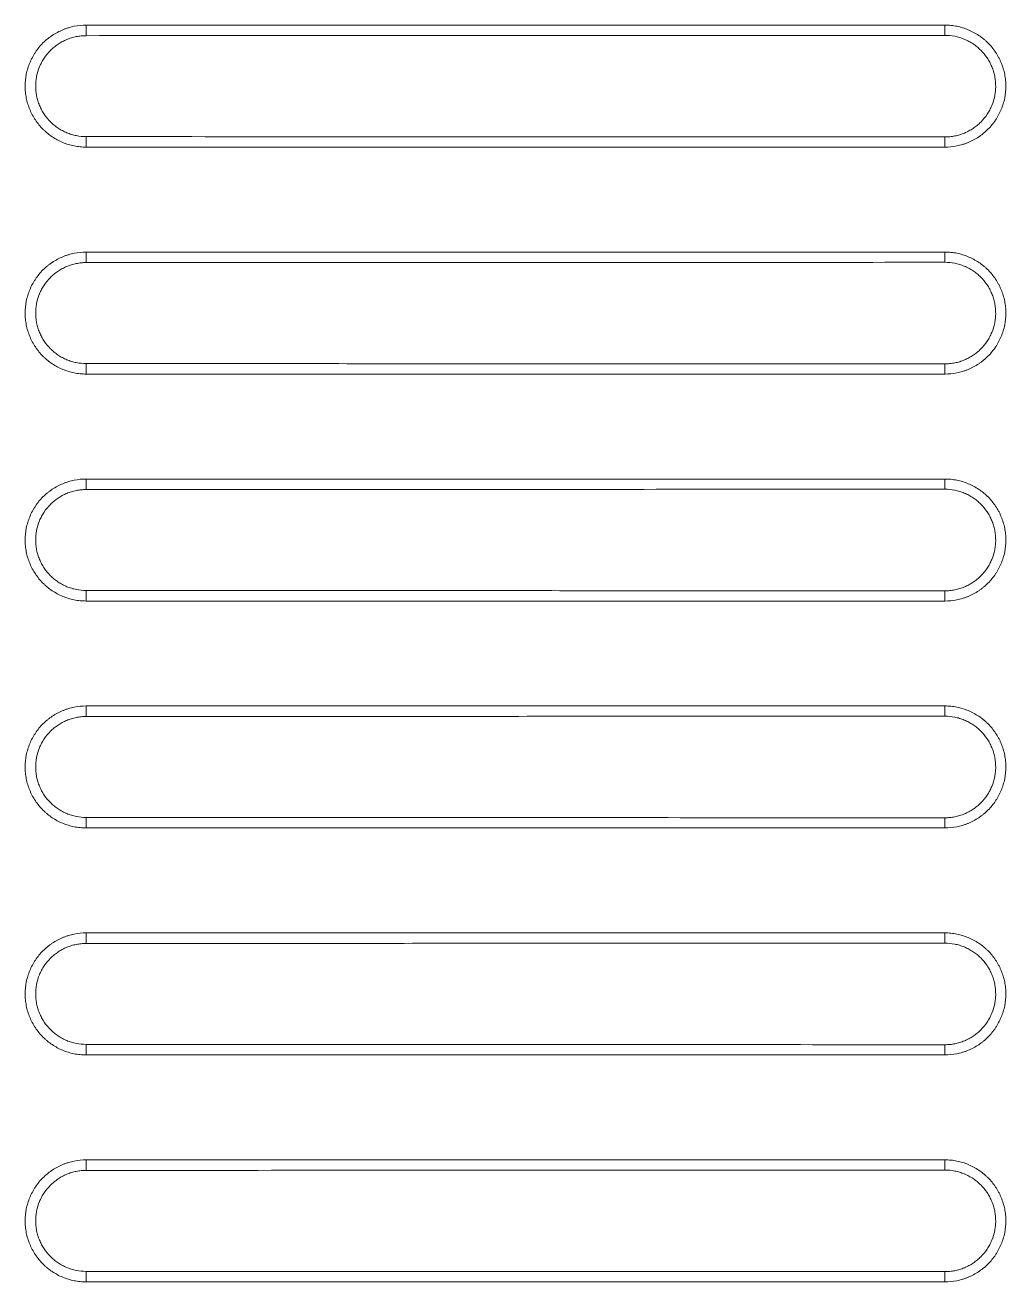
# Model space of a CAD drawing. Header units: millimetres. Extents: x -195 to 1349, y 148 to 750.
# Drawn here: x 928.65 to 948.1, y 363.53 to 388.44 of the extents above; entities that cross this region are included whole.
import ezdxf

# ---------------------------------------------------------------- set-up
doc = ezdxf.new("R2010")
doc.units = ezdxf.units.MM
doc.layers.add('4', color=7, linetype='CONTINUOUS', true_color=0xffffff)

msp = doc.modelspace()

# ---------------------------------------------------------------- linework, layer by layer
at = {"layer": '4', "color": 7, "linetype": 'Continuous', "lineweight": 18}
for points, knots in [([(929.859, 388.445), (929.78, 388.445), (929.701, 388.437), (929.585, 388.414), (929.547, 388.404), (929.49, 388.387), (929.471, 388.381), (929.433, 388.367), (929.415, 388.36), (929.323, 388.322), (929.254, 388.285), (929.171, 388.23), (929.155, 388.219), (929.123, 388.195), (929.108, 388.183), (929.061, 388.145), (929.032, 388.119), (928.948, 388.035), (928.898, 387.974), (928.843, 387.891), (928.832, 387.874), (928.812, 387.84), (928.802, 387.823), (928.774, 387.771), (928.757, 387.735), (928.727, 387.662), (928.714, 387.625), (928.696, 387.568), (928.691, 387.549), (928.681, 387.511), (928.677, 387.491), (928.658, 387.393), (928.65, 387.315), (928.65, 387.197), (928.652, 387.157), (928.658, 387.098), (928.66, 387.078), (928.666, 387.039), (928.669, 387.019), (928.688, 386.922), (928.711, 386.847), (928.749, 386.755), (928.757, 386.737), (928.774, 386.701), (928.783, 386.683), (928.811, 386.63), (928.832, 386.597), (928.897, 386.498), (928.947, 386.437), (929.018, 386.367), (929.032, 386.353), (929.061, 386.326), (929.106, 386.287), (929.154, 386.252), (929.219, 386.208), (929.253, 386.188), (929.323, 386.15), (929.359, 386.133), (929.469, 386.088), (929.545, 386.065), (929.661, 386.041), (929.7, 386.036), (929.78, 386.028), (929.819, 386.026), (929.859, 386.026)], [0, 0, 0, 0, 0.0625, 0.0625, 0.09375, 0.09375, 0.109375, 0.109375, 0.125, 0.125, 0.1875, 0.1875, 0.203125, 0.203125, 0.21875, 0.21875, 0.25, 0.25, 0.3125, 0.3125, 0.328125, 0.328125, 0.34375, 0.34375, 0.375, 0.375, 0.40625, 0.40625, 0.421875, 0.421875, 0.4375, 0.4375, 0.5, 0.5, 0.53125, 0.53125, 0.546875, 0.546875, 0.5625, 0.5625, 0.625, 0.625, 0.640625, 0.640625, 0.65625, 0.65625, 0.6875, 0.6875, 0.75, 0.75, 0.765625, 0.765625, 0.78125, 0.8125, 0.8125, 0.84375, 0.84375, 0.875, 0.875, 0.9375, 0.9375, 0.96875, 0.96875, 1, 1, 1, 1]), ([(946.888, 388.445), (944.343, 388.445), (941.799, 388.445), (937.522, 388.445), (935.789, 388.445), (932.658, 388.445), (931.259, 388.445), (929.859, 388.445)], [0, 0, 0, 0, 0.448302, 0.448302, 0.753513, 0.753513, 1, 1, 1, 1]), ([(946.888, 388.242), (944.343, 388.241), (941.799, 388.241), (937.522, 388.239), (935.789, 388.238), (932.658, 388.237), (931.259, 388.237), (929.859, 388.236)], [0, 0, 0, 0, 0.448296, 0.448296, 0.75351, 0.75351, 1, 1, 1, 1]), ([(946.888, 386.026), (946.968, 386.026), (947.047, 386.034), (947.162, 386.057), (947.201, 386.066), (947.258, 386.084), (947.277, 386.09), (947.314, 386.103), (947.333, 386.11), (947.424, 386.148), (947.494, 386.185), (947.576, 386.24), (947.592, 386.252), (947.624, 386.275), (947.64, 386.288), (947.686, 386.326), (947.715, 386.352), (947.799, 386.436), (947.849, 386.497), (947.904, 386.579), (947.915, 386.596), (947.936, 386.63), (947.945, 386.648), (947.973, 386.7), (947.99, 386.736), (948.02, 386.808), (948.034, 386.846), (948.051, 386.902), (948.056, 386.921), (948.066, 386.96), (948.07, 386.98), (948.09, 387.077), (948.098, 387.156), (948.098, 387.274), (948.096, 387.313), (948.09, 387.373), (948.087, 387.393), (948.082, 387.432), (948.078, 387.452), (948.059, 387.549), (948.036, 387.624), (947.998, 387.716), (947.99, 387.734), (947.973, 387.77), (947.964, 387.788), (947.936, 387.84), (947.916, 387.874), (947.85, 387.972), (947.8, 388.034), (947.73, 388.104), (947.715, 388.118), (947.686, 388.145), (947.641, 388.183), (947.594, 388.219), (947.528, 388.262), (947.494, 388.283), (947.424, 388.32), (947.388, 388.337), (947.278, 388.383), (947.203, 388.406), (947.087, 388.429), (947.047, 388.435), (946.968, 388.443), (946.928, 388.445), (946.888, 388.445)], [0, 0, 0, 0, 0.0625, 0.0625, 0.09375, 0.09375, 0.109375, 0.109375, 0.125, 0.125, 0.1875, 0.1875, 0.203125, 0.203125, 0.21875, 0.21875, 0.25, 0.25, 0.3125, 0.3125, 0.328125, 0.328125, 0.34375, 0.34375, 0.375, 0.375, 0.40625, 0.40625, 0.421875, 0.421875, 0.4375, 0.4375, 0.5, 0.5, 0.53125, 0.53125, 0.546875, 0.546875, 0.5625, 0.5625, 0.625, 0.625, 0.640625, 0.640625, 0.65625, 0.65625, 0.6875, 0.6875, 0.75, 0.75, 0.765625, 0.765625, 0.78125, 0.8125, 0.8125, 0.84375, 0.84375, 0.875, 0.875, 0.9375, 0.9375, 0.96875, 0.96875, 1, 1, 1, 1]), ([(946.888, 388.242), (946.955, 388.242), (947.02, 388.236), (947.116, 388.217), (947.148, 388.209), (947.196, 388.195), (947.212, 388.189), (947.243, 388.178), (947.258, 388.172), (947.304, 388.153), (947.363, 388.125), (947.42, 388.091), (947.461, 388.064), (947.474, 388.055), (947.501, 388.035), (947.514, 388.025), (947.553, 387.993), (947.577, 387.971), (947.647, 387.901), (947.688, 387.851), (947.734, 387.782), (947.743, 387.768), (947.76, 387.739), (947.769, 387.725), (947.792, 387.681), (947.806, 387.652), (947.831, 387.591), (947.842, 387.56), (947.857, 387.513), (947.861, 387.497), (947.869, 387.465), (947.873, 387.449), (947.883, 387.4), (947.892, 387.335), (947.895, 387.269), (947.896, 387.203), (947.894, 387.17), (947.889, 387.121), (947.887, 387.104), (947.882, 387.072), (947.868, 386.99), (947.844, 386.912), (947.813, 386.836), (947.806, 386.82), (947.792, 386.79), (947.785, 386.776), (947.761, 386.732), (947.744, 386.704), (947.69, 386.622), (947.648, 386.571), (947.589, 386.512), (947.577, 386.5), (947.553, 386.478), (947.54, 386.468), (947.502, 386.436), (947.476, 386.417), (947.421, 386.38), (947.393, 386.363), (947.335, 386.332), (947.305, 386.318), (947.244, 386.292), (947.182, 386.27), (947.118, 386.254), (947.053, 386.241), (947.021, 386.236), (946.954, 386.23), (946.921, 386.228), (946.888, 386.228)], [0, 0, 0, 0, 0.0625, 0.0625, 0.09375, 0.09375, 0.109375, 0.109375, 0.125, 0.125, 0.15625, 0.1875, 0.1875, 0.203125, 0.203125, 0.21875, 0.21875, 0.25, 0.25, 0.3125, 0.3125, 0.328125, 0.328125, 0.34375, 0.34375, 0.375, 0.375, 0.40625, 0.40625, 0.421875, 0.421875, 0.4375, 0.4375, 0.46875, 0.5, 0.5, 0.53125, 0.53125, 0.546875, 0.546875, 0.5625, 0.625, 0.625, 0.640625, 0.640625, 0.65625, 0.65625, 0.6875, 0.6875, 0.75, 0.75, 0.765625, 0.765625, 0.78125, 0.78125, 0.8125, 0.8125, 0.84375, 0.84375, 0.875, 0.875, 0.90625, 0.9375, 0.9375, 0.96875, 0.96875, 1, 1, 1, 1]), ([(929.859, 386.234), (929.793, 386.235), (929.728, 386.241), (929.633, 386.26), (929.601, 386.268), (929.538, 386.287), (929.507, 386.298), (929.446, 386.323), (929.387, 386.351), (929.331, 386.385), (929.29, 386.412), (929.277, 386.421), (929.251, 386.441), (929.238, 386.451), (929.199, 386.483), (929.175, 386.505), (929.106, 386.574), (929.065, 386.624), (929.019, 386.692), (929.01, 386.706), (928.993, 386.735), (928.985, 386.749), (928.962, 386.792), (928.948, 386.822), (928.923, 386.882), (928.912, 386.913), (928.898, 386.96), (928.893, 386.975), (928.885, 387.007), (928.881, 387.024), (928.872, 387.072), (928.862, 387.137), (928.859, 387.202), (928.859, 387.267), (928.86, 387.3), (928.865, 387.349), (928.867, 387.365), (928.872, 387.398), (928.886, 387.479), (928.91, 387.557), (928.941, 387.632), (928.948, 387.647), (928.962, 387.677), (928.969, 387.692), (928.992, 387.736), (929.009, 387.764), (929.063, 387.845), (929.105, 387.896), (929.163, 387.954), (929.175, 387.965), (929.199, 387.987), (929.212, 387.998), (929.25, 388.029), (929.276, 388.049), (929.33, 388.085), (929.358, 388.102), (929.416, 388.133), (929.446, 388.147), (929.506, 388.172), (929.568, 388.194), (929.631, 388.21), (929.695, 388.223), (929.728, 388.228), (929.793, 388.235), (929.826, 388.236), (929.859, 388.236)], [0, 0, 0, 0, 0.0625, 0.0625, 0.09375, 0.09375, 0.125, 0.125, 0.15625, 0.1875, 0.1875, 0.203125, 0.203125, 0.21875, 0.21875, 0.25, 0.25, 0.3125, 0.3125, 0.328125, 0.328125, 0.34375, 0.34375, 0.375, 0.375, 0.40625, 0.40625, 0.421875, 0.421875, 0.4375, 0.4375, 0.46875, 0.5, 0.5, 0.53125, 0.53125, 0.546875, 0.546875, 0.5625, 0.625, 0.625, 0.640625, 0.640625, 0.65625, 0.65625, 0.6875, 0.6875, 0.75, 0.75, 0.765625, 0.765625, 0.78125, 0.78125, 0.8125, 0.8125, 0.84375, 0.84375, 0.875, 0.875, 0.90625, 0.9375, 0.9375, 0.96875, 0.96875, 1, 1, 1, 1]), ([(946.888, 386.228), (944.343, 386.229), (941.799, 386.23), (937.522, 386.232), (935.789, 386.232), (932.658, 386.233), (931.259, 386.234), (929.859, 386.234)], [0, 0, 0, 0, 0.448295, 0.448295, 0.75351, 0.75351, 1, 1, 1, 1]), ([(946.888, 386.026), (944.343, 386.026), (941.799, 386.026), (937.522, 386.026), (935.789, 386.026), (932.658, 386.026), (931.259, 386.026), (929.859, 386.026)], [0, 0, 0, 0, 0.448302, 0.448302, 0.753513, 0.753513, 1, 1, 1, 1]), ([(929.859, 383.945), (929.78, 383.945), (929.701, 383.937), (929.585, 383.914), (929.547, 383.904), (929.49, 383.887), (929.471, 383.881), (929.433, 383.867), (929.415, 383.86), (929.323, 383.822), (929.254, 383.785), (929.171, 383.73), (929.155, 383.719), (929.123, 383.695), (929.108, 383.683), (929.061, 383.645), (929.032, 383.619), (928.948, 383.535), (928.898, 383.474), (928.843, 383.391), (928.832, 383.374), (928.812, 383.34), (928.802, 383.323), (928.774, 383.271), (928.757, 383.235), (928.727, 383.162), (928.714, 383.125), (928.696, 383.068), (928.691, 383.049), (928.681, 383.011), (928.677, 382.991), (928.658, 382.893), (928.65, 382.815), (928.65, 382.697), (928.652, 382.657), (928.658, 382.598), (928.66, 382.578), (928.666, 382.539), (928.669, 382.519), (928.688, 382.422), (928.711, 382.347), (928.749, 382.255), (928.757, 382.237), (928.774, 382.201), (928.783, 382.183), (928.811, 382.13), (928.832, 382.097), (928.897, 381.998), (928.947, 381.937), (929.018, 381.867), (929.032, 381.853), (929.061, 381.826), (929.106, 381.787), (929.154, 381.752), (929.219, 381.708), (929.253, 381.688), (929.323, 381.65), (929.359, 381.633), (929.469, 381.588), (929.545, 381.565), (929.661, 381.541), (929.7, 381.536), (929.78, 381.528), (929.819, 381.526), (929.859, 381.526)], [0, 0, 0, 0, 0.0625, 0.0625, 0.09375, 0.09375, 0.109375, 0.109375, 0.125, 0.125, 0.1875, 0.1875, 0.203125, 0.203125, 0.21875, 0.21875, 0.25, 0.25, 0.3125, 0.3125, 0.328125, 0.328125, 0.34375, 0.34375, 0.375, 0.375, 0.40625, 0.40625, 0.421875, 0.421875, 0.4375, 0.4375, 0.5, 0.5, 0.53125, 0.53125, 0.546875, 0.546875, 0.5625, 0.5625, 0.625, 0.625, 0.640625, 0.640625, 0.65625, 0.65625, 0.6875, 0.6875, 0.75, 0.75, 0.765625, 0.765625, 0.78125, 0.8125, 0.8125, 0.84375, 0.84375, 0.875, 0.875, 0.9375, 0.9375, 0.96875, 0.96875, 1, 1, 1, 1]), ([(946.888, 383.945), (944.343, 383.945), (941.799, 383.945), (937.522, 383.945), (935.789, 383.945), (932.658, 383.945), (931.259, 383.945), (929.859, 383.945)], [0, 0, 0, 0, 0.448302, 0.448302, 0.753513, 0.753513, 1, 1, 1, 1]), ([(946.888, 381.526), (946.968, 381.526), (947.047, 381.534), (947.162, 381.557), (947.201, 381.566), (947.258, 381.584), (947.277, 381.59), (947.314, 381.603), (947.333, 381.61), (947.424, 381.648), (947.494, 381.685), (947.576, 381.74), (947.592, 381.752), (947.624, 381.775), (947.64, 381.788), (947.686, 381.826), (947.715, 381.852), (947.799, 381.936), (947.849, 381.997), (947.904, 382.079), (947.915, 382.096), (947.936, 382.13), (947.945, 382.148), (947.973, 382.2), (947.99, 382.236), (948.02, 382.308), (948.034, 382.346), (948.051, 382.402), (948.056, 382.421), (948.066, 382.46), (948.07, 382.48), (948.09, 382.577), (948.098, 382.656), (948.098, 382.774), (948.096, 382.813), (948.09, 382.873), (948.087, 382.893), (948.082, 382.932), (948.078, 382.952), (948.059, 383.049), (948.036, 383.124), (947.998, 383.216), (947.99, 383.234), (947.973, 383.27), (947.964, 383.288), (947.936, 383.34), (947.916, 383.374), (947.85, 383.472), (947.8, 383.534), (947.73, 383.604), (947.715, 383.618), (947.686, 383.645), (947.641, 383.683), (947.594, 383.719), (947.528, 383.762), (947.494, 383.783), (947.424, 383.82), (947.388, 383.837), (947.278, 383.883), (947.203, 383.906), (947.087, 383.929), (947.047, 383.935), (946.968, 383.943), (946.928, 383.945), (946.888, 383.945)], [0, 0, 0, 0, 0.0625, 0.0625, 0.09375, 0.09375, 0.109375, 0.109375, 0.125, 0.125, 0.1875, 0.1875, 0.203125, 0.203125, 0.21875, 0.21875, 0.25, 0.25, 0.3125, 0.3125, 0.328125, 0.328125, 0.34375, 0.34375, 0.375, 0.375, 0.40625, 0.40625, 0.421875, 0.421875, 0.4375, 0.4375, 0.5, 0.5, 0.53125, 0.53125, 0.546875, 0.546875, 0.5625, 0.5625, 0.625, 0.625, 0.640625, 0.640625, 0.65625, 0.65625, 0.6875, 0.6875, 0.75, 0.75, 0.765625, 0.765625, 0.78125, 0.8125, 0.8125, 0.84375, 0.84375, 0.875, 0.875, 0.9375, 0.9375, 0.96875, 0.96875, 1, 1, 1, 1]), ([(929.859, 381.734), (929.793, 381.735), (929.728, 381.741), (929.633, 381.76), (929.601, 381.768), (929.538, 381.787), (929.507, 381.798), (929.446, 381.823), (929.387, 381.851), (929.331, 381.885), (929.29, 381.912), (929.277, 381.921), (929.251, 381.941), (929.238, 381.951), (929.199, 381.983), (929.175, 382.005), (929.106, 382.074), (929.065, 382.124), (929.019, 382.192), (929.01, 382.206), (928.993, 382.235), (928.985, 382.249), (928.962, 382.292), (928.948, 382.322), (928.923, 382.382), (928.912, 382.413), (928.898, 382.46), (928.893, 382.475), (928.885, 382.507), (928.881, 382.524), (928.872, 382.572), (928.862, 382.637), (928.859, 382.702), (928.859, 382.767), (928.86, 382.8), (928.865, 382.849), (928.867, 382.865), (928.872, 382.898), (928.886, 382.979), (928.91, 383.057), (928.941, 383.132), (928.948, 383.147), (928.962, 383.177), (928.969, 383.192), (928.992, 383.236), (929.009, 383.264), (929.063, 383.345), (929.105, 383.396), (929.163, 383.454), (929.175, 383.465), (929.199, 383.487), (929.212, 383.498), (929.25, 383.529), (929.276, 383.549), (929.33, 383.585), (929.358, 383.602), (929.416, 383.633), (929.446, 383.647), (929.506, 383.672), (929.568, 383.694), (929.631, 383.71), (929.695, 383.723), (929.728, 383.728), (929.793, 383.735), (929.826, 383.736), (929.859, 383.736)], [0, 0, 0, 0, 0.0625, 0.0625, 0.09375, 0.09375, 0.125, 0.125, 0.15625, 0.1875, 0.1875, 0.203125, 0.203125, 0.21875, 0.21875, 0.25, 0.25, 0.3125, 0.3125, 0.328125, 0.328125, 0.34375, 0.34375, 0.375, 0.375, 0.40625, 0.40625, 0.421875, 0.421875, 0.4375, 0.4375, 0.46875, 0.5, 0.5, 0.53125, 0.53125, 0.546875, 0.546875, 0.5625, 0.625, 0.625, 0.640625, 0.640625, 0.65625, 0.65625, 0.6875, 0.6875, 0.75, 0.75, 0.765625, 0.765625, 0.78125, 0.78125, 0.8125, 0.8125, 0.84375, 0.84375, 0.875, 0.875, 0.90625, 0.9375, 0.9375, 0.96875, 0.96875, 1, 1, 1, 1]), ([(946.888, 383.742), (944.343, 383.741), (941.799, 383.741), (937.522, 383.739), (935.789, 383.738), (932.658, 383.737), (931.259, 383.737), (929.859, 383.736)], [0, 0, 0, 0, 0.448296, 0.448296, 0.75351, 0.75351, 1, 1, 1, 1]), ([(946.888, 383.742), (946.955, 383.742), (947.02, 383.736), (947.116, 383.717), (947.148, 383.709), (947.196, 383.695), (947.212, 383.689), (947.243, 383.678), (947.258, 383.672), (947.304, 383.653), (947.363, 383.625), (947.42, 383.591), (947.461, 383.564), (947.474, 383.555), (947.501, 383.535), (947.514, 383.525), (947.553, 383.493), (947.577, 383.471), (947.647, 383.401), (947.688, 383.351), (947.734, 383.282), (947.743, 383.268), (947.76, 383.239), (947.769, 383.225), (947.792, 383.181), (947.806, 383.152), (947.831, 383.091), (947.842, 383.06), (947.857, 383.013), (947.861, 382.997), (947.869, 382.965), (947.873, 382.949), (947.883, 382.9), (947.892, 382.835), (947.895, 382.769), (947.896, 382.703), (947.894, 382.67), (947.889, 382.621), (947.887, 382.604), (947.882, 382.572), (947.868, 382.49), (947.844, 382.412), (947.813, 382.336), (947.806, 382.32), (947.792, 382.29), (947.785, 382.276), (947.761, 382.232), (947.744, 382.204), (947.69, 382.122), (947.648, 382.071), (947.589, 382.012), (947.577, 382), (947.553, 381.978), (947.54, 381.968), (947.502, 381.936), (947.476, 381.917), (947.421, 381.88), (947.393, 381.863), (947.335, 381.832), (947.305, 381.818), (947.244, 381.792), (947.182, 381.77), (947.118, 381.754), (947.053, 381.741), (947.021, 381.736), (946.954, 381.73), (946.921, 381.728), (946.888, 381.728)], [0, 0, 0, 0, 0.0625, 0.0625, 0.09375, 0.09375, 0.109375, 0.109375, 0.125, 0.125, 0.15625, 0.1875, 0.1875, 0.203125, 0.203125, 0.21875, 0.21875, 0.25, 0.25, 0.3125, 0.3125, 0.328125, 0.328125, 0.34375, 0.34375, 0.375, 0.375, 0.40625, 0.40625, 0.421875, 0.421875, 0.4375, 0.4375, 0.46875, 0.5, 0.5, 0.53125, 0.53125, 0.546875, 0.546875, 0.5625, 0.625, 0.625, 0.640625, 0.640625, 0.65625, 0.65625, 0.6875, 0.6875, 0.75, 0.75, 0.765625, 0.765625, 0.78125, 0.78125, 0.8125, 0.8125, 0.84375, 0.84375, 0.875, 0.875, 0.90625, 0.9375, 0.9375, 0.96875, 0.96875, 1, 1, 1, 1]), ([(946.888, 381.728), (944.343, 381.729), (941.799, 381.73), (937.522, 381.732), (935.789, 381.732), (932.658, 381.733), (931.259, 381.734), (929.859, 381.734)], [0, 0, 0, 0, 0.448295, 0.448295, 0.75351, 0.75351, 1, 1, 1, 1]), ([(946.888, 381.526), (944.343, 381.526), (941.799, 381.526), (937.522, 381.526), (935.789, 381.526), (932.658, 381.526), (931.259, 381.526), (929.859, 381.526)], [0, 0, 0, 0, 0.448302, 0.448302, 0.753513, 0.753513, 1, 1, 1, 1]), ([(929.859, 379.445), (929.78, 379.445), (929.701, 379.437), (929.585, 379.414), (929.547, 379.404), (929.49, 379.387), (929.471, 379.381), (929.433, 379.367), (929.415, 379.36), (929.323, 379.322), (929.254, 379.285), (929.171, 379.23), (929.155, 379.219), (929.123, 379.195), (929.108, 379.183), (929.061, 379.145), (929.032, 379.119), (928.948, 379.035), (928.898, 378.974), (928.843, 378.891), (928.832, 378.874), (928.812, 378.84), (928.802, 378.823), (928.774, 378.771), (928.757, 378.735), (928.727, 378.662), (928.714, 378.625), (928.696, 378.568), (928.691, 378.549), (928.681, 378.511), (928.677, 378.491), (928.658, 378.393), (928.65, 378.315), (928.65, 378.197), (928.652, 378.157), (928.658, 378.098), (928.66, 378.078), (928.666, 378.039), (928.669, 378.019), (928.688, 377.922), (928.711, 377.847), (928.749, 377.755), (928.757, 377.737), (928.774, 377.701), (928.783, 377.683), (928.811, 377.63), (928.832, 377.597), (928.897, 377.498), (928.947, 377.437), (929.018, 377.367), (929.032, 377.353), (929.061, 377.326), (929.106, 377.287), (929.154, 377.252), (929.219, 377.208), (929.253, 377.188), (929.323, 377.15), (929.359, 377.133), (929.469, 377.088), (929.545, 377.065), (929.661, 377.041), (929.7, 377.036), (929.78, 377.028), (929.819, 377.026), (929.859, 377.026)], [0, 0, 0, 0, 0.0625, 0.0625, 0.09375, 0.09375, 0.109375, 0.109375, 0.125, 0.125, 0.1875, 0.1875, 0.203125, 0.203125, 0.21875, 0.21875, 0.25, 0.25, 0.3125, 0.3125, 0.328125, 0.328125, 0.34375, 0.34375, 0.375, 0.375, 0.40625, 0.40625, 0.421875, 0.421875, 0.4375, 0.4375, 0.5, 0.5, 0.53125, 0.53125, 0.546875, 0.546875, 0.5625, 0.5625, 0.625, 0.625, 0.640625, 0.640625, 0.65625, 0.65625, 0.6875, 0.6875, 0.75, 0.75, 0.765625, 0.765625, 0.78125, 0.8125, 0.8125, 0.84375, 0.84375, 0.875, 0.875, 0.9375, 0.9375, 0.96875, 0.96875, 1, 1, 1, 1]), ([(946.888, 379.445), (944.343, 379.445), (941.799, 379.445), (937.522, 379.445), (935.789, 379.445), (932.658, 379.445), (931.259, 379.445), (929.859, 379.445)], [0, 0, 0, 0, 0.448302, 0.448302, 0.753513, 0.753513, 1, 1, 1, 1]), ([(946.888, 377.026), (946.968, 377.026), (947.047, 377.034), (947.162, 377.057), (947.201, 377.066), (947.258, 377.084), (947.277, 377.09), (947.314, 377.103), (947.333, 377.11), (947.424, 377.148), (947.494, 377.185), (947.576, 377.24), (947.592, 377.252), (947.624, 377.275), (947.64, 377.288), (947.686, 377.326), (947.715, 377.352), (947.799, 377.436), (947.849, 377.497), (947.904, 377.579), (947.915, 377.596), (947.936, 377.63), (947.945, 377.648), (947.973, 377.7), (947.99, 377.736), (948.02, 377.808), (948.034, 377.846), (948.051, 377.902), (948.056, 377.921), (948.066, 377.96), (948.07, 377.98), (948.09, 378.077), (948.098, 378.156), (948.098, 378.274), (948.096, 378.313), (948.09, 378.373), (948.087, 378.393), (948.082, 378.432), (948.078, 378.452), (948.059, 378.549), (948.036, 378.624), (947.998, 378.716), (947.99, 378.734), (947.973, 378.77), (947.964, 378.788), (947.936, 378.84), (947.916, 378.874), (947.85, 378.972), (947.8, 379.034), (947.73, 379.104), (947.715, 379.118), (947.686, 379.145), (947.641, 379.183), (947.594, 379.219), (947.528, 379.262), (947.494, 379.283), (947.424, 379.32), (947.388, 379.337), (947.278, 379.383), (947.203, 379.406), (947.087, 379.429), (947.047, 379.435), (946.968, 379.443), (946.928, 379.445), (946.888, 379.445)], [0, 0, 0, 0, 0.0625, 0.0625, 0.09375, 0.09375, 0.109375, 0.109375, 0.125, 0.125, 0.1875, 0.1875, 0.203125, 0.203125, 0.21875, 0.21875, 0.25, 0.25, 0.3125, 0.3125, 0.328125, 0.328125, 0.34375, 0.34375, 0.375, 0.375, 0.40625, 0.40625, 0.421875, 0.421875, 0.4375, 0.4375, 0.5, 0.5, 0.53125, 0.53125, 0.546875, 0.546875, 0.5625, 0.5625, 0.625, 0.625, 0.640625, 0.640625, 0.65625, 0.65625, 0.6875, 0.6875, 0.75, 0.75, 0.765625, 0.765625, 0.78125, 0.8125, 0.8125, 0.84375, 0.84375, 0.875, 0.875, 0.9375, 0.9375, 0.96875, 0.96875, 1, 1, 1, 1]), ([(929.859, 377.234), (929.793, 377.235), (929.728, 377.241), (929.633, 377.26), (929.601, 377.268), (929.538, 377.287), (929.507, 377.298), (929.446, 377.323), (929.387, 377.351), (929.331, 377.385), (929.29, 377.412), (929.277, 377.421), (929.251, 377.441), (929.238, 377.451), (929.199, 377.483), (929.175, 377.505), (929.106, 377.574), (929.065, 377.624), (929.019, 377.692), (929.01, 377.706), (928.993, 377.735), (928.985, 377.749), (928.962, 377.792), (928.948, 377.822), (928.923, 377.882), (928.912, 377.913), (928.898, 377.96), (928.893, 377.975), (928.885, 378.007), (928.881, 378.024), (928.872, 378.072), (928.862, 378.137), (928.859, 378.202), (928.859, 378.267), (928.86, 378.3), (928.865, 378.349), (928.867, 378.365), (928.872, 378.398), (928.886, 378.479), (928.91, 378.557), (928.941, 378.632), (928.948, 378.647), (928.962, 378.677), (928.969, 378.692), (928.992, 378.736), (929.009, 378.764), (929.063, 378.845), (929.105, 378.896), (929.163, 378.954), (929.175, 378.965), (929.199, 378.987), (929.212, 378.998), (929.25, 379.029), (929.276, 379.049), (929.33, 379.085), (929.358, 379.102), (929.416, 379.133), (929.446, 379.147), (929.506, 379.172), (929.568, 379.194), (929.631, 379.21), (929.695, 379.223), (929.728, 379.228), (929.793, 379.235), (929.826, 379.236), (929.859, 379.236)], [0, 0, 0, 0, 0.0625, 0.0625, 0.09375, 0.09375, 0.125, 0.125, 0.15625, 0.1875, 0.1875, 0.203125, 0.203125, 0.21875, 0.21875, 0.25, 0.25, 0.3125, 0.3125, 0.328125, 0.328125, 0.34375, 0.34375, 0.375, 0.375, 0.40625, 0.40625, 0.421875, 0.421875, 0.4375, 0.4375, 0.46875, 0.5, 0.5, 0.53125, 0.53125, 0.546875, 0.546875, 0.5625, 0.625, 0.625, 0.640625, 0.640625, 0.65625, 0.65625, 0.6875, 0.6875, 0.75, 0.75, 0.765625, 0.765625, 0.78125, 0.78125, 0.8125, 0.8125, 0.84375, 0.84375, 0.875, 0.875, 0.90625, 0.9375, 0.9375, 0.96875, 0.96875, 1, 1, 1, 1]), ([(946.888, 379.242), (944.343, 379.241), (941.799, 379.241), (937.522, 379.239), (935.789, 379.238), (932.658, 379.237), (931.259, 379.237), (929.859, 379.236)], [0, 0, 0, 0, 0.448296, 0.448296, 0.75351, 0.75351, 1, 1, 1, 1]), ([(946.888, 379.242), (946.955, 379.242), (947.02, 379.236), (947.116, 379.217), (947.148, 379.209), (947.196, 379.195), (947.212, 379.189), (947.243, 379.178), (947.258, 379.172), (947.304, 379.153), (947.363, 379.125), (947.42, 379.091), (947.461, 379.064), (947.474, 379.055), (947.501, 379.035), (947.514, 379.025), (947.553, 378.993), (947.577, 378.971), (947.647, 378.901), (947.688, 378.851), (947.734, 378.782), (947.743, 378.768), (947.76, 378.739), (947.769, 378.725), (947.792, 378.681), (947.806, 378.652), (947.831, 378.591), (947.842, 378.56), (947.857, 378.513), (947.861, 378.497), (947.869, 378.465), (947.873, 378.449), (947.883, 378.4), (947.892, 378.335), (947.895, 378.269), (947.896, 378.203), (947.894, 378.17), (947.889, 378.121), (947.887, 378.104), (947.882, 378.072), (947.868, 377.99), (947.844, 377.912), (947.813, 377.836), (947.806, 377.82), (947.792, 377.79), (947.785, 377.776), (947.761, 377.732), (947.744, 377.704), (947.69, 377.622), (947.648, 377.571), (947.589, 377.512), (947.577, 377.5), (947.553, 377.478), (947.54, 377.468), (947.502, 377.436), (947.476, 377.417), (947.421, 377.38), (947.393, 377.363), (947.335, 377.332), (947.305, 377.318), (947.244, 377.292), (947.182, 377.27), (947.118, 377.254), (947.053, 377.241), (947.021, 377.236), (946.954, 377.23), (946.921, 377.228), (946.888, 377.228)], [0, 0, 0, 0, 0.0625, 0.0625, 0.09375, 0.09375, 0.109375, 0.109375, 0.125, 0.125, 0.15625, 0.1875, 0.1875, 0.203125, 0.203125, 0.21875, 0.21875, 0.25, 0.25, 0.3125, 0.3125, 0.328125, 0.328125, 0.34375, 0.34375, 0.375, 0.375, 0.40625, 0.40625, 0.421875, 0.421875, 0.4375, 0.4375, 0.46875, 0.5, 0.5, 0.53125, 0.53125, 0.546875, 0.546875, 0.5625, 0.625, 0.625, 0.640625, 0.640625, 0.65625, 0.65625, 0.6875, 0.6875, 0.75, 0.75, 0.765625, 0.765625, 0.78125, 0.78125, 0.8125, 0.8125, 0.84375, 0.84375, 0.875, 0.875, 0.90625, 0.9375, 0.9375, 0.96875, 0.96875, 1, 1, 1, 1]), ([(946.888, 377.228), (944.343, 377.229), (941.799, 377.23), (937.522, 377.232), (935.789, 377.232), (932.658, 377.233), (931.259, 377.234), (929.859, 377.234)], [0, 0, 0, 0, 0.448295, 0.448295, 0.75351, 0.75351, 1, 1, 1, 1]), ([(946.888, 377.026), (944.343, 377.026), (941.799, 377.026), (937.522, 377.026), (935.789, 377.026), (932.658, 377.026), (931.259, 377.026), (929.859, 377.026)], [0, 0, 0, 0, 0.448302, 0.448302, 0.753513, 0.753513, 1, 1, 1, 1]), ([(929.859, 374.945), (929.78, 374.945), (929.701, 374.937), (929.585, 374.914), (929.547, 374.904), (929.49, 374.887), (929.471, 374.881), (929.433, 374.867), (929.415, 374.86), (929.323, 374.822), (929.254, 374.785), (929.171, 374.73), (929.155, 374.719), (929.123, 374.695), (929.108, 374.683), (929.061, 374.645), (929.032, 374.619), (928.948, 374.535), (928.898, 374.474), (928.843, 374.391), (928.832, 374.374), (928.812, 374.34), (928.802, 374.323), (928.774, 374.271), (928.757, 374.235), (928.727, 374.162), (928.714, 374.125), (928.696, 374.068), (928.691, 374.049), (928.681, 374.011), (928.677, 373.991), (928.658, 373.893), (928.65, 373.815), (928.65, 373.697), (928.652, 373.657), (928.658, 373.598), (928.66, 373.578), (928.666, 373.539), (928.669, 373.519), (928.688, 373.422), (928.711, 373.347), (928.749, 373.255), (928.757, 373.237), (928.774, 373.201), (928.783, 373.183), (928.811, 373.13), (928.832, 373.097), (928.897, 372.998), (928.947, 372.937), (929.018, 372.867), (929.032, 372.853), (929.061, 372.826), (929.106, 372.787), (929.154, 372.752), (929.219, 372.708), (929.253, 372.688), (929.323, 372.65), (929.359, 372.633), (929.469, 372.588), (929.545, 372.565), (929.661, 372.541), (929.7, 372.536), (929.78, 372.528), (929.819, 372.526), (929.859, 372.526)], [0, 0, 0, 0, 0.0625, 0.0625, 0.09375, 0.09375, 0.109375, 0.109375, 0.125, 0.125, 0.1875, 0.1875, 0.203125, 0.203125, 0.21875, 0.21875, 0.25, 0.25, 0.3125, 0.3125, 0.328125, 0.328125, 0.34375, 0.34375, 0.375, 0.375, 0.40625, 0.40625, 0.421875, 0.421875, 0.4375, 0.4375, 0.5, 0.5, 0.53125, 0.53125, 0.546875, 0.546875, 0.5625, 0.5625, 0.625, 0.625, 0.640625, 0.640625, 0.65625, 0.65625, 0.6875, 0.6875, 0.75, 0.75, 0.765625, 0.765625, 0.78125, 0.8125, 0.8125, 0.84375, 0.84375, 0.875, 0.875, 0.9375, 0.9375, 0.96875, 0.96875, 1, 1, 1, 1]), ([(946.888, 374.945), (944.343, 374.945), (941.799, 374.945), (937.522, 374.945), (935.789, 374.945), (932.658, 374.945), (931.259, 374.945), (929.859, 374.945)], [0, 0, 0, 0, 0.448302, 0.448302, 0.753513, 0.753513, 1, 1, 1, 1]), ([(946.888, 372.526), (946.968, 372.526), (947.047, 372.534), (947.162, 372.557), (947.201, 372.566), (947.258, 372.584), (947.277, 372.59), (947.314, 372.603), (947.333, 372.61), (947.424, 372.648), (947.494, 372.685), (947.576, 372.74), (947.592, 372.752), (947.624, 372.775), (947.64, 372.788), (947.686, 372.826), (947.715, 372.852), (947.799, 372.936), (947.849, 372.997), (947.904, 373.079), (947.915, 373.096), (947.936, 373.13), (947.945, 373.148), (947.973, 373.2), (947.99, 373.236), (948.02, 373.308), (948.034, 373.346), (948.051, 373.402), (948.056, 373.421), (948.066, 373.46), (948.07, 373.48), (948.09, 373.577), (948.098, 373.656), (948.098, 373.774), (948.096, 373.813), (948.09, 373.873), (948.087, 373.893), (948.082, 373.932), (948.078, 373.952), (948.059, 374.049), (948.036, 374.124), (947.998, 374.216), (947.99, 374.234), (947.973, 374.27), (947.964, 374.288), (947.936, 374.34), (947.916, 374.374), (947.85, 374.472), (947.8, 374.534), (947.73, 374.604), (947.715, 374.618), (947.686, 374.645), (947.641, 374.683), (947.594, 374.719), (947.528, 374.762), (947.494, 374.783), (947.424, 374.82), (947.388, 374.837), (947.278, 374.883), (947.203, 374.906), (947.087, 374.929), (947.047, 374.935), (946.968, 374.943), (946.928, 374.945), (946.888, 374.945)], [0, 0, 0, 0, 0.0625, 0.0625, 0.09375, 0.09375, 0.109375, 0.109375, 0.125, 0.125, 0.1875, 0.1875, 0.203125, 0.203125, 0.21875, 0.21875, 0.25, 0.25, 0.3125, 0.3125, 0.328125, 0.328125, 0.34375, 0.34375, 0.375, 0.375, 0.40625, 0.40625, 0.421875, 0.421875, 0.4375, 0.4375, 0.5, 0.5, 0.53125, 0.53125, 0.546875, 0.546875, 0.5625, 0.5625, 0.625, 0.625, 0.640625, 0.640625, 0.65625, 0.65625, 0.6875, 0.6875, 0.75, 0.75, 0.765625, 0.765625, 0.78125, 0.8125, 0.8125, 0.84375, 0.84375, 0.875, 0.875, 0.9375, 0.9375, 0.96875, 0.96875, 1, 1, 1, 1]), ([(929.859, 372.734), (929.793, 372.735), (929.728, 372.741), (929.633, 372.76), (929.601, 372.768), (929.538, 372.787), (929.507, 372.798), (929.446, 372.823), (929.387, 372.851), (929.331, 372.885), (929.29, 372.912), (929.277, 372.921), (929.251, 372.941), (929.238, 372.951), (929.199, 372.983), (929.175, 373.005), (929.106, 373.074), (929.065, 373.124), (929.019, 373.192), (929.01, 373.206), (928.993, 373.235), (928.985, 373.249), (928.962, 373.292), (928.948, 373.322), (928.923, 373.382), (928.912, 373.413), (928.898, 373.46), (928.893, 373.475), (928.885, 373.507), (928.881, 373.524), (928.872, 373.572), (928.862, 373.637), (928.859, 373.702), (928.859, 373.767), (928.86, 373.8), (928.865, 373.849), (928.867, 373.865), (928.872, 373.898), (928.886, 373.979), (928.91, 374.057), (928.941, 374.132), (928.948, 374.147), (928.962, 374.177), (928.969, 374.192), (928.992, 374.236), (929.009, 374.264), (929.063, 374.345), (929.105, 374.396), (929.163, 374.454), (929.175, 374.465), (929.199, 374.487), (929.212, 374.498), (929.25, 374.529), (929.276, 374.549), (929.33, 374.585), (929.358, 374.602), (929.416, 374.633), (929.446, 374.647), (929.506, 374.672), (929.568, 374.694), (929.631, 374.71), (929.695, 374.723), (929.728, 374.728), (929.793, 374.735), (929.826, 374.736), (929.859, 374.736)], [0, 0, 0, 0, 0.0625, 0.0625, 0.09375, 0.09375, 0.125, 0.125, 0.15625, 0.1875, 0.1875, 0.203125, 0.203125, 0.21875, 0.21875, 0.25, 0.25, 0.3125, 0.3125, 0.328125, 0.328125, 0.34375, 0.34375, 0.375, 0.375, 0.40625, 0.40625, 0.421875, 0.421875, 0.4375, 0.4375, 0.46875, 0.5, 0.5, 0.53125, 0.53125, 0.546875, 0.546875, 0.5625, 0.625, 0.625, 0.640625, 0.640625, 0.65625, 0.65625, 0.6875, 0.6875, 0.75, 0.75, 0.765625, 0.765625, 0.78125, 0.78125, 0.8125, 0.8125, 0.84375, 0.84375, 0.875, 0.875, 0.90625, 0.9375, 0.9375, 0.96875, 0.96875, 1, 1, 1, 1]), ([(946.888, 374.742), (944.343, 374.741), (941.799, 374.741), (937.522, 374.739), (935.789, 374.738), (932.658, 374.737), (931.259, 374.737), (929.859, 374.736)], [0, 0, 0, 0, 0.448296, 0.448296, 0.75351, 0.75351, 1, 1, 1, 1]), ([(946.888, 374.742), (946.955, 374.742), (947.02, 374.736), (947.116, 374.717), (947.148, 374.709), (947.196, 374.695), (947.212, 374.689), (947.243, 374.678), (947.258, 374.672), (947.304, 374.653), (947.363, 374.625), (947.42, 374.591), (947.461, 374.564), (947.474, 374.555), (947.501, 374.535), (947.514, 374.525), (947.553, 374.493), (947.577, 374.471), (947.647, 374.401), (947.688, 374.351), (947.734, 374.282), (947.743, 374.268), (947.76, 374.239), (947.769, 374.225), (947.792, 374.181), (947.806, 374.152), (947.831, 374.091), (947.842, 374.06), (947.857, 374.013), (947.861, 373.997), (947.869, 373.965), (947.873, 373.949), (947.883, 373.9), (947.892, 373.835), (947.895, 373.769), (947.896, 373.703), (947.894, 373.67), (947.889, 373.621), (947.887, 373.604), (947.882, 373.572), (947.868, 373.49), (947.844, 373.412), (947.813, 373.336), (947.806, 373.32), (947.792, 373.29), (947.785, 373.276), (947.761, 373.232), (947.744, 373.204), (947.69, 373.122), (947.648, 373.071), (947.589, 373.012), (947.577, 373), (947.553, 372.978), (947.54, 372.968), (947.502, 372.936), (947.476, 372.917), (947.421, 372.88), (947.393, 372.863), (947.335, 372.832), (947.305, 372.818), (947.244, 372.792), (947.182, 372.77), (947.118, 372.754), (947.053, 372.741), (947.021, 372.736), (946.954, 372.73), (946.921, 372.728), (946.888, 372.728)], [0, 0, 0, 0, 0.0625, 0.0625, 0.09375, 0.09375, 0.109375, 0.109375, 0.125, 0.125, 0.15625, 0.1875, 0.1875, 0.203125, 0.203125, 0.21875, 0.21875, 0.25, 0.25, 0.3125, 0.3125, 0.328125, 0.328125, 0.34375, 0.34375, 0.375, 0.375, 0.40625, 0.40625, 0.421875, 0.421875, 0.4375, 0.4375, 0.46875, 0.5, 0.5, 0.53125, 0.53125, 0.546875, 0.546875, 0.5625, 0.625, 0.625, 0.640625, 0.640625, 0.65625, 0.65625, 0.6875, 0.6875, 0.75, 0.75, 0.765625, 0.765625, 0.78125, 0.78125, 0.8125, 0.8125, 0.84375, 0.84375, 0.875, 0.875, 0.90625, 0.9375, 0.9375, 0.96875, 0.96875, 1, 1, 1, 1]), ([(946.888, 372.728), (944.343, 372.729), (941.799, 372.73), (937.522, 372.732), (935.789, 372.732), (932.658, 372.733), (931.259, 372.734), (929.859, 372.734)], [0, 0, 0, 0, 0.448295, 0.448295, 0.75351, 0.75351, 1, 1, 1, 1]), ([(946.888, 372.526), (944.343, 372.526), (941.799, 372.526), (937.522, 372.526), (935.789, 372.526), (932.658, 372.526), (931.259, 372.526), (929.859, 372.526)], [0, 0, 0, 0, 0.448302, 0.448302, 0.753513, 0.753513, 1, 1, 1, 1]), ([(929.859, 370.445), (929.78, 370.445), (929.701, 370.437), (929.585, 370.414), (929.547, 370.404), (929.49, 370.387), (929.471, 370.381), (929.433, 370.367), (929.415, 370.36), (929.323, 370.322), (929.254, 370.285), (929.171, 370.23), (929.155, 370.219), (929.123, 370.195), (929.108, 370.183), (929.061, 370.145), (929.032, 370.119), (928.948, 370.035), (928.898, 369.974), (928.843, 369.891), (928.832, 369.874), (928.812, 369.84), (928.802, 369.823), (928.774, 369.771), (928.757, 369.735), (928.727, 369.662), (928.714, 369.625), (928.696, 369.568), (928.691, 369.549), (928.681, 369.511), (928.677, 369.491), (928.658, 369.393), (928.65, 369.315), (928.65, 369.197), (928.652, 369.157), (928.658, 369.098), (928.66, 369.078), (928.666, 369.039), (928.669, 369.019), (928.688, 368.922), (928.711, 368.847), (928.749, 368.755), (928.757, 368.737), (928.774, 368.701), (928.783, 368.683), (928.811, 368.63), (928.832, 368.597), (928.897, 368.498), (928.947, 368.437), (929.018, 368.367), (929.032, 368.353), (929.061, 368.326), (929.106, 368.287), (929.154, 368.252), (929.219, 368.208), (929.253, 368.188), (929.323, 368.15), (929.359, 368.133), (929.469, 368.088), (929.545, 368.065), (929.661, 368.041), (929.7, 368.036), (929.78, 368.028), (929.819, 368.026), (929.859, 368.026)], [0, 0, 0, 0, 0.0625, 0.0625, 0.09375, 0.09375, 0.109375, 0.109375, 0.125, 0.125, 0.1875, 0.1875, 0.203125, 0.203125, 0.21875, 0.21875, 0.25, 0.25, 0.3125, 0.3125, 0.328125, 0.328125, 0.34375, 0.34375, 0.375, 0.375, 0.40625, 0.40625, 0.421875, 0.421875, 0.4375, 0.4375, 0.5, 0.5, 0.53125, 0.53125, 0.546875, 0.546875, 0.5625, 0.5625, 0.625, 0.625, 0.640625, 0.640625, 0.65625, 0.65625, 0.6875, 0.6875, 0.75, 0.75, 0.765625, 0.765625, 0.78125, 0.8125, 0.8125, 0.84375, 0.84375, 0.875, 0.875, 0.9375, 0.9375, 0.96875, 0.96875, 1, 1, 1, 1]), ([(946.888, 370.445), (944.343, 370.445), (941.799, 370.445), (937.522, 370.445), (935.789, 370.445), (932.658, 370.445), (931.259, 370.445), (929.859, 370.445)], [0, 0, 0, 0, 0.448302, 0.448302, 0.753513, 0.753513, 1, 1, 1, 1]), ([(946.888, 368.026), (946.968, 368.026), (947.047, 368.034), (947.162, 368.057), (947.201, 368.066), (947.258, 368.084), (947.277, 368.09), (947.314, 368.103), (947.333, 368.11), (947.424, 368.148), (947.494, 368.185), (947.576, 368.24), (947.592, 368.252), (947.624, 368.275), (947.64, 368.288), (947.686, 368.326), (947.715, 368.352), (947.799, 368.436), (947.849, 368.497), (947.904, 368.579), (947.915, 368.596), (947.936, 368.63), (947.945, 368.648), (947.973, 368.7), (947.99, 368.736), (948.02, 368.808), (948.034, 368.846), (948.051, 368.902), (948.056, 368.921), (948.066, 368.96), (948.07, 368.98), (948.09, 369.077), (948.098, 369.156), (948.098, 369.274), (948.096, 369.313), (948.09, 369.373), (948.087, 369.393), (948.082, 369.432), (948.078, 369.452), (948.059, 369.549), (948.036, 369.624), (947.998, 369.716), (947.99, 369.734), (947.973, 369.77), (947.964, 369.788), (947.936, 369.84), (947.916, 369.874), (947.85, 369.972), (947.8, 370.034), (947.73, 370.104), (947.715, 370.118), (947.686, 370.145), (947.641, 370.183), (947.594, 370.219), (947.528, 370.262), (947.494, 370.283), (947.424, 370.32), (947.388, 370.337), (947.278, 370.383), (947.203, 370.406), (947.087, 370.429), (947.047, 370.435), (946.968, 370.443), (946.928, 370.445), (946.888, 370.445)], [0, 0, 0, 0, 0.0625, 0.0625, 0.09375, 0.09375, 0.109375, 0.109375, 0.125, 0.125, 0.1875, 0.1875, 0.203125, 0.203125, 0.21875, 0.21875, 0.25, 0.25, 0.3125, 0.3125, 0.328125, 0.328125, 0.34375, 0.34375, 0.375, 0.375, 0.40625, 0.40625, 0.421875, 0.421875, 0.4375, 0.4375, 0.5, 0.5, 0.53125, 0.53125, 0.546875, 0.546875, 0.5625, 0.5625, 0.625, 0.625, 0.640625, 0.640625, 0.65625, 0.65625, 0.6875, 0.6875, 0.75, 0.75, 0.765625, 0.765625, 0.78125, 0.8125, 0.8125, 0.84375, 0.84375, 0.875, 0.875, 0.9375, 0.9375, 0.96875, 0.96875, 1, 1, 1, 1]), ([(929.859, 368.234), (929.793, 368.235), (929.728, 368.241), (929.633, 368.26), (929.601, 368.268), (929.538, 368.287), (929.507, 368.298), (929.446, 368.323), (929.387, 368.351), (929.331, 368.385), (929.29, 368.412), (929.277, 368.421), (929.251, 368.441), (929.238, 368.451), (929.199, 368.483), (929.175, 368.505), (929.106, 368.574), (929.065, 368.624), (929.019, 368.692), (929.01, 368.706), (928.993, 368.735), (928.985, 368.749), (928.962, 368.792), (928.948, 368.822), (928.923, 368.882), (928.912, 368.913), (928.898, 368.96), (928.893, 368.975), (928.885, 369.007), (928.881, 369.024), (928.872, 369.072), (928.862, 369.137), (928.859, 369.202), (928.859, 369.267), (928.86, 369.3), (928.865, 369.349), (928.867, 369.365), (928.872, 369.398), (928.886, 369.479), (928.91, 369.557), (928.941, 369.632), (928.948, 369.647), (928.962, 369.677), (928.969, 369.692), (928.992, 369.736), (929.009, 369.764), (929.063, 369.845), (929.105, 369.896), (929.163, 369.954), (929.175, 369.965), (929.199, 369.987), (929.212, 369.998), (929.25, 370.029), (929.276, 370.049), (929.33, 370.085), (929.358, 370.102), (929.416, 370.133), (929.446, 370.147), (929.506, 370.172), (929.568, 370.194), (929.631, 370.21), (929.695, 370.223), (929.728, 370.228), (929.793, 370.235), (929.826, 370.236), (929.859, 370.236)], [0, 0, 0, 0, 0.0625, 0.0625, 0.09375, 0.09375, 0.125, 0.125, 0.15625, 0.1875, 0.1875, 0.203125, 0.203125, 0.21875, 0.21875, 0.25, 0.25, 0.3125, 0.3125, 0.328125, 0.328125, 0.34375, 0.34375, 0.375, 0.375, 0.40625, 0.40625, 0.421875, 0.421875, 0.4375, 0.4375, 0.46875, 0.5, 0.5, 0.53125, 0.53125, 0.546875, 0.546875, 0.5625, 0.625, 0.625, 0.640625, 0.640625, 0.65625, 0.65625, 0.6875, 0.6875, 0.75, 0.75, 0.765625, 0.765625, 0.78125, 0.78125, 0.8125, 0.8125, 0.84375, 0.84375, 0.875, 0.875, 0.90625, 0.9375, 0.9375, 0.96875, 0.96875, 1, 1, 1, 1]), ([(946.888, 370.242), (944.343, 370.241), (941.799, 370.241), (937.522, 370.239), (935.789, 370.238), (932.658, 370.237), (931.259, 370.237), (929.859, 370.236)], [0, 0, 0, 0, 0.448296, 0.448296, 0.75351, 0.75351, 1, 1, 1, 1]), ([(946.888, 370.242), (946.955, 370.242), (947.02, 370.236), (947.116, 370.217), (947.148, 370.209), (947.196, 370.195), (947.212, 370.189), (947.243, 370.178), (947.258, 370.172), (947.304, 370.153), (947.363, 370.125), (947.42, 370.091), (947.461, 370.064), (947.474, 370.055), (947.501, 370.035), (947.514, 370.025), (947.553, 369.993), (947.577, 369.971), (947.647, 369.901), (947.688, 369.851), (947.734, 369.782), (947.743, 369.768), (947.76, 369.739), (947.769, 369.725), (947.792, 369.681), (947.806, 369.652), (947.831, 369.591), (947.842, 369.56), (947.857, 369.513), (947.861, 369.497), (947.869, 369.465), (947.873, 369.449), (947.883, 369.4), (947.892, 369.335), (947.895, 369.269), (947.896, 369.203), (947.894, 369.17), (947.889, 369.121), (947.887, 369.104), (947.882, 369.072), (947.868, 368.99), (947.844, 368.912), (947.813, 368.836), (947.806, 368.82), (947.792, 368.79), (947.785, 368.776), (947.761, 368.732), (947.744, 368.704), (947.69, 368.622), (947.648, 368.571), (947.589, 368.512), (947.577, 368.5), (947.553, 368.478), (947.54, 368.468), (947.502, 368.436), (947.476, 368.417), (947.421, 368.38), (947.393, 368.363), (947.335, 368.332), (947.305, 368.318), (947.244, 368.292), (947.182, 368.27), (947.118, 368.254), (947.053, 368.241), (947.021, 368.236), (946.954, 368.23), (946.921, 368.228), (946.888, 368.228)], [0, 0, 0, 0, 0.0625, 0.0625, 0.09375, 0.09375, 0.109375, 0.109375, 0.125, 0.125, 0.15625, 0.1875, 0.1875, 0.203125, 0.203125, 0.21875, 0.21875, 0.25, 0.25, 0.3125, 0.3125, 0.328125, 0.328125, 0.34375, 0.34375, 0.375, 0.375, 0.40625, 0.40625, 0.421875, 0.421875, 0.4375, 0.4375, 0.46875, 0.5, 0.5, 0.53125, 0.53125, 0.546875, 0.546875, 0.5625, 0.625, 0.625, 0.640625, 0.640625, 0.65625, 0.65625, 0.6875, 0.6875, 0.75, 0.75, 0.765625, 0.765625, 0.78125, 0.78125, 0.8125, 0.8125, 0.84375, 0.84375, 0.875, 0.875, 0.90625, 0.9375, 0.9375, 0.96875, 0.96875, 1, 1, 1, 1]), ([(946.888, 368.228), (944.343, 368.229), (941.799, 368.23), (937.522, 368.232), (935.789, 368.232), (932.658, 368.233), (931.259, 368.234), (929.859, 368.234)], [0, 0, 0, 0, 0.448295, 0.448295, 0.75351, 0.75351, 1, 1, 1, 1]), ([(946.888, 368.026), (944.343, 368.026), (941.799, 368.026), (937.522, 368.026), (935.789, 368.026), (932.658, 368.026), (931.259, 368.026), (929.859, 368.026)], [0, 0, 0, 0, 0.448302, 0.448302, 0.753513, 0.753513, 1, 1, 1, 1]), ([(929.859, 365.945), (929.78, 365.945), (929.701, 365.937), (929.585, 365.914), (929.547, 365.904), (929.49, 365.887), (929.471, 365.881), (929.433, 365.867), (929.415, 365.86), (929.323, 365.822), (929.254, 365.785), (929.171, 365.73), (929.155, 365.719), (929.123, 365.695), (929.108, 365.683), (929.061, 365.645), (929.032, 365.619), (928.948, 365.535), (928.898, 365.474), (928.843, 365.391), (928.832, 365.374), (928.812, 365.34), (928.802, 365.323), (928.774, 365.271), (928.757, 365.235), (928.727, 365.162), (928.714, 365.125), (928.696, 365.068), (928.691, 365.049), (928.681, 365.011), (928.677, 364.991), (928.658, 364.893), (928.65, 364.815), (928.65, 364.697), (928.652, 364.657), (928.658, 364.598), (928.66, 364.578), (928.666, 364.539), (928.669, 364.519), (928.688, 364.422), (928.711, 364.347), (928.749, 364.255), (928.757, 364.237), (928.774, 364.201), (928.783, 364.183), (928.811, 364.13), (928.832, 364.097), (928.897, 363.998), (928.947, 363.937), (929.018, 363.867), (929.032, 363.853), (929.061, 363.826), (929.106, 363.787), (929.154, 363.752), (929.219, 363.708), (929.253, 363.688), (929.323, 363.65), (929.359, 363.633), (929.469, 363.588), (929.545, 363.565), (929.661, 363.541), (929.7, 363.536), (929.78, 363.528), (929.819, 363.526), (929.859, 363.526)], [0, 0, 0, 0, 0.0625, 0.0625, 0.09375, 0.09375, 0.109375, 0.109375, 0.125, 0.125, 0.1875, 0.1875, 0.203125, 0.203125, 0.21875, 0.21875, 0.25, 0.25, 0.3125, 0.3125, 0.328125, 0.328125, 0.34375, 0.34375, 0.375, 0.375, 0.40625, 0.40625, 0.421875, 0.421875, 0.4375, 0.4375, 0.5, 0.5, 0.53125, 0.53125, 0.546875, 0.546875, 0.5625, 0.5625, 0.625, 0.625, 0.640625, 0.640625, 0.65625, 0.65625, 0.6875, 0.6875, 0.75, 0.75, 0.765625, 0.765625, 0.78125, 0.8125, 0.8125, 0.84375, 0.84375, 0.875, 0.875, 0.9375, 0.9375, 0.96875, 0.96875, 1, 1, 1, 1]), ([(946.888, 365.945), (944.343, 365.945), (941.799, 365.945), (937.522, 365.945), (935.789, 365.945), (932.658, 365.945), (931.259, 365.945), (929.859, 365.945)], [0, 0, 0, 0, 0.448302, 0.448302, 0.753513, 0.753513, 1, 1, 1, 1]), ([(946.888, 363.526), (946.968, 363.526), (947.047, 363.534), (947.162, 363.557), (947.201, 363.566), (947.258, 363.584), (947.277, 363.59), (947.314, 363.603), (947.333, 363.61), (947.424, 363.648), (947.494, 363.685), (947.576, 363.74), (947.592, 363.752), (947.624, 363.775), (947.64, 363.788), (947.686, 363.826), (947.715, 363.852), (947.799, 363.936), (947.849, 363.997), (947.904, 364.079), (947.915, 364.096), (947.936, 364.13), (947.945, 364.148), (947.973, 364.2), (947.99, 364.236), (948.02, 364.308), (948.034, 364.346), (948.051, 364.402), (948.056, 364.421), (948.066, 364.46), (948.07, 364.48), (948.09, 364.577), (948.098, 364.656), (948.098, 364.774), (948.096, 364.813), (948.09, 364.873), (948.087, 364.893), (948.082, 364.932), (948.078, 364.952), (948.059, 365.049), (948.036, 365.124), (947.998, 365.216), (947.99, 365.234), (947.973, 365.27), (947.964, 365.288), (947.936, 365.34), (947.916, 365.374), (947.85, 365.472), (947.8, 365.534), (947.73, 365.604), (947.715, 365.618), (947.686, 365.645), (947.641, 365.683), (947.594, 365.719), (947.528, 365.762), (947.494, 365.783), (947.424, 365.82), (947.388, 365.837), (947.278, 365.883), (947.203, 365.906), (947.087, 365.929), (947.047, 365.935), (946.968, 365.943), (946.928, 365.945), (946.888, 365.945)], [0, 0, 0, 0, 0.0625, 0.0625, 0.09375, 0.09375, 0.109375, 0.109375, 0.125, 0.125, 0.1875, 0.1875, 0.203125, 0.203125, 0.21875, 0.21875, 0.25, 0.25, 0.3125, 0.3125, 0.328125, 0.328125, 0.34375, 0.34375, 0.375, 0.375, 0.40625, 0.40625, 0.421875, 0.421875, 0.4375, 0.4375, 0.5, 0.5, 0.53125, 0.53125, 0.546875, 0.546875, 0.5625, 0.5625, 0.625, 0.625, 0.640625, 0.640625, 0.65625, 0.65625, 0.6875, 0.6875, 0.75, 0.75, 0.765625, 0.765625, 0.78125, 0.8125, 0.8125, 0.84375, 0.84375, 0.875, 0.875, 0.9375, 0.9375, 0.96875, 0.96875, 1, 1, 1, 1]), ([(929.859, 363.734), (929.793, 363.735), (929.728, 363.741), (929.633, 363.76), (929.601, 363.768), (929.538, 363.787), (929.507, 363.798), (929.446, 363.823), (929.387, 363.851), (929.331, 363.885), (929.29, 363.912), (929.277, 363.921), (929.251, 363.941), (929.238, 363.951), (929.199, 363.983), (929.175, 364.005), (929.106, 364.074), (929.065, 364.124), (929.019, 364.192), (929.01, 364.206), (928.993, 364.235), (928.985, 364.249), (928.962, 364.292), (928.948, 364.322), (928.923, 364.382), (928.912, 364.413), (928.898, 364.46), (928.893, 364.475), (928.885, 364.507), (928.881, 364.524), (928.872, 364.572), (928.862, 364.637), (928.859, 364.702), (928.859, 364.767), (928.86, 364.8), (928.865, 364.849), (928.867, 364.865), (928.872, 364.898), (928.886, 364.979), (928.91, 365.057), (928.941, 365.132), (928.948, 365.147), (928.962, 365.177), (928.969, 365.192), (928.992, 365.236), (929.009, 365.264), (929.063, 365.345), (929.105, 365.396), (929.163, 365.454), (929.175, 365.465), (929.199, 365.487), (929.212, 365.498), (929.25, 365.529), (929.276, 365.549), (929.33, 365.585), (929.358, 365.602), (929.416, 365.633), (929.446, 365.647), (929.506, 365.672), (929.568, 365.694), (929.631, 365.71), (929.695, 365.723), (929.728, 365.728), (929.793, 365.735), (929.826, 365.736), (929.859, 365.736)], [0, 0, 0, 0, 0.0625, 0.0625, 0.09375, 0.09375, 0.125, 0.125, 0.15625, 0.1875, 0.1875, 0.203125, 0.203125, 0.21875, 0.21875, 0.25, 0.25, 0.3125, 0.3125, 0.328125, 0.328125, 0.34375, 0.34375, 0.375, 0.375, 0.40625, 0.40625, 0.421875, 0.421875, 0.4375, 0.4375, 0.46875, 0.5, 0.5, 0.53125, 0.53125, 0.546875, 0.546875, 0.5625, 0.625, 0.625, 0.640625, 0.640625, 0.65625, 0.65625, 0.6875, 0.6875, 0.75, 0.75, 0.765625, 0.765625, 0.78125, 0.78125, 0.8125, 0.8125, 0.84375, 0.84375, 0.875, 0.875, 0.90625, 0.9375, 0.9375, 0.96875, 0.96875, 1, 1, 1, 1]), ([(946.888, 365.742), (944.343, 365.741), (941.799, 365.741), (937.522, 365.739), (935.789, 365.738), (932.658, 365.737), (931.259, 365.737), (929.859, 365.736)], [0, 0, 0, 0, 0.448296, 0.448296, 0.75351, 0.75351, 1, 1, 1, 1]), ([(946.888, 365.742), (946.955, 365.742), (947.02, 365.736), (947.116, 365.717), (947.148, 365.709), (947.196, 365.695), (947.212, 365.689), (947.243, 365.678), (947.258, 365.672), (947.304, 365.653), (947.363, 365.625), (947.42, 365.591), (947.461, 365.564), (947.474, 365.555), (947.501, 365.535), (947.514, 365.525), (947.553, 365.493), (947.577, 365.471), (947.647, 365.401), (947.688, 365.351), (947.734, 365.282), (947.743, 365.268), (947.76, 365.239), (947.769, 365.225), (947.792, 365.181), (947.806, 365.152), (947.831, 365.091), (947.842, 365.06), (947.857, 365.013), (947.861, 364.997), (947.869, 364.965), (947.873, 364.949), (947.883, 364.9), (947.892, 364.835), (947.895, 364.769), (947.896, 364.703), (947.894, 364.67), (947.889, 364.621), (947.887, 364.604), (947.882, 364.572), (947.868, 364.49), (947.844, 364.412), (947.813, 364.336), (947.806, 364.32), (947.792, 364.29), (947.785, 364.276), (947.761, 364.232), (947.744, 364.204), (947.69, 364.122), (947.648, 364.071), (947.589, 364.012), (947.577, 364), (947.553, 363.978), (947.54, 363.968), (947.502, 363.936), (947.476, 363.917), (947.421, 363.88), (947.393, 363.863), (947.335, 363.832), (947.305, 363.818), (947.244, 363.792), (947.182, 363.77), (947.118, 363.754), (947.053, 363.741), (947.021, 363.736), (946.954, 363.73), (946.921, 363.728), (946.888, 363.728)], [0, 0, 0, 0, 0.0625, 0.0625, 0.09375, 0.09375, 0.109375, 0.109375, 0.125, 0.125, 0.15625, 0.1875, 0.1875, 0.203125, 0.203125, 0.21875, 0.21875, 0.25, 0.25, 0.3125, 0.3125, 0.328125, 0.328125, 0.34375, 0.34375, 0.375, 0.375, 0.40625, 0.40625, 0.421875, 0.421875, 0.4375, 0.4375, 0.46875, 0.5, 0.5, 0.53125, 0.53125, 0.546875, 0.546875, 0.5625, 0.625, 0.625, 0.640625, 0.640625, 0.65625, 0.65625, 0.6875, 0.6875, 0.75, 0.75, 0.765625, 0.765625, 0.78125, 0.78125, 0.8125, 0.8125, 0.84375, 0.84375, 0.875, 0.875, 0.90625, 0.9375, 0.9375, 0.96875, 0.96875, 1, 1, 1, 1]), ([(946.888, 363.728), (944.343, 363.729), (941.799, 363.73), (937.522, 363.732), (935.789, 363.732), (932.658, 363.733), (931.259, 363.734), (929.859, 363.734)], [0, 0, 0, 0, 0.448295, 0.448295, 0.75351, 0.75351, 1, 1, 1, 1]), ([(946.888, 363.526), (944.343, 363.526), (941.799, 363.526), (937.522, 363.526), (935.789, 363.526), (932.658, 363.526), (931.259, 363.526), (929.859, 363.526)], [0, 0, 0, 0, 0.448302, 0.448302, 0.753513, 0.753513, 1, 1, 1, 1])]:
    msp.add_open_spline(points, degree=3, knots=knots, dxfattribs=at)
at = {"layer": '4', "color": 7, "linetype": 'Continuous', "lineweight": 13}
for points in [[(929.859, 388.445), (929.859, 388.375), (929.859, 388.306), (929.859, 388.236)], [(946.888, 388.242), (946.888, 388.31), (946.888, 388.377), (946.888, 388.445)], [(929.859, 386.234), (929.859, 386.165), (929.859, 386.095), (929.859, 386.026)], [(946.888, 386.026), (946.888, 386.093), (946.888, 386.161), (946.888, 386.228)], [(929.859, 383.945), (929.859, 383.875), (929.859, 383.806), (929.859, 383.736)], [(946.888, 383.742), (946.888, 383.81), (946.888, 383.877), (946.888, 383.945)], [(929.859, 381.734), (929.859, 381.665), (929.859, 381.595), (929.859, 381.526)], [(946.888, 381.526), (946.888, 381.593), (946.888, 381.661), (946.888, 381.728)], [(929.859, 379.445), (929.859, 379.375), (929.859, 379.306), (929.859, 379.236)], [(946.888, 379.242), (946.888, 379.31), (946.888, 379.377), (946.888, 379.445)], [(929.859, 377.234), (929.859, 377.165), (929.859, 377.095), (929.859, 377.026)], [(946.888, 377.026), (946.888, 377.093), (946.888, 377.161), (946.888, 377.228)], [(929.859, 374.945), (929.859, 374.875), (929.859, 374.806), (929.859, 374.736)], [(946.888, 374.742), (946.888, 374.81), (946.888, 374.877), (946.888, 374.945)], [(929.859, 372.734), (929.859, 372.665), (929.859, 372.595), (929.859, 372.526)], [(946.888, 372.526), (946.888, 372.593), (946.888, 372.661), (946.888, 372.728)], [(929.859, 370.445), (929.859, 370.375), (929.859, 370.306), (929.859, 370.236)], [(946.888, 370.242), (946.888, 370.31), (946.888, 370.377), (946.888, 370.445)], [(929.859, 368.234), (929.859, 368.165), (929.859, 368.095), (929.859, 368.026)], [(946.888, 368.026), (946.888, 368.093), (946.888, 368.161), (946.888, 368.228)], [(929.859, 365.945), (929.859, 365.875), (929.859, 365.806), (929.859, 365.736)], [(946.888, 365.742), (946.888, 365.81), (946.888, 365.877), (946.888, 365.945)], [(929.859, 363.734), (929.859, 363.665), (929.859, 363.595), (929.859, 363.526)], [(946.888, 363.526), (946.888, 363.593), (946.888, 363.661), (946.888, 363.728)]]:
    msp.add_open_spline(points, degree=3, dxfattribs=at)

doc.saveas('drawing.dxf')
